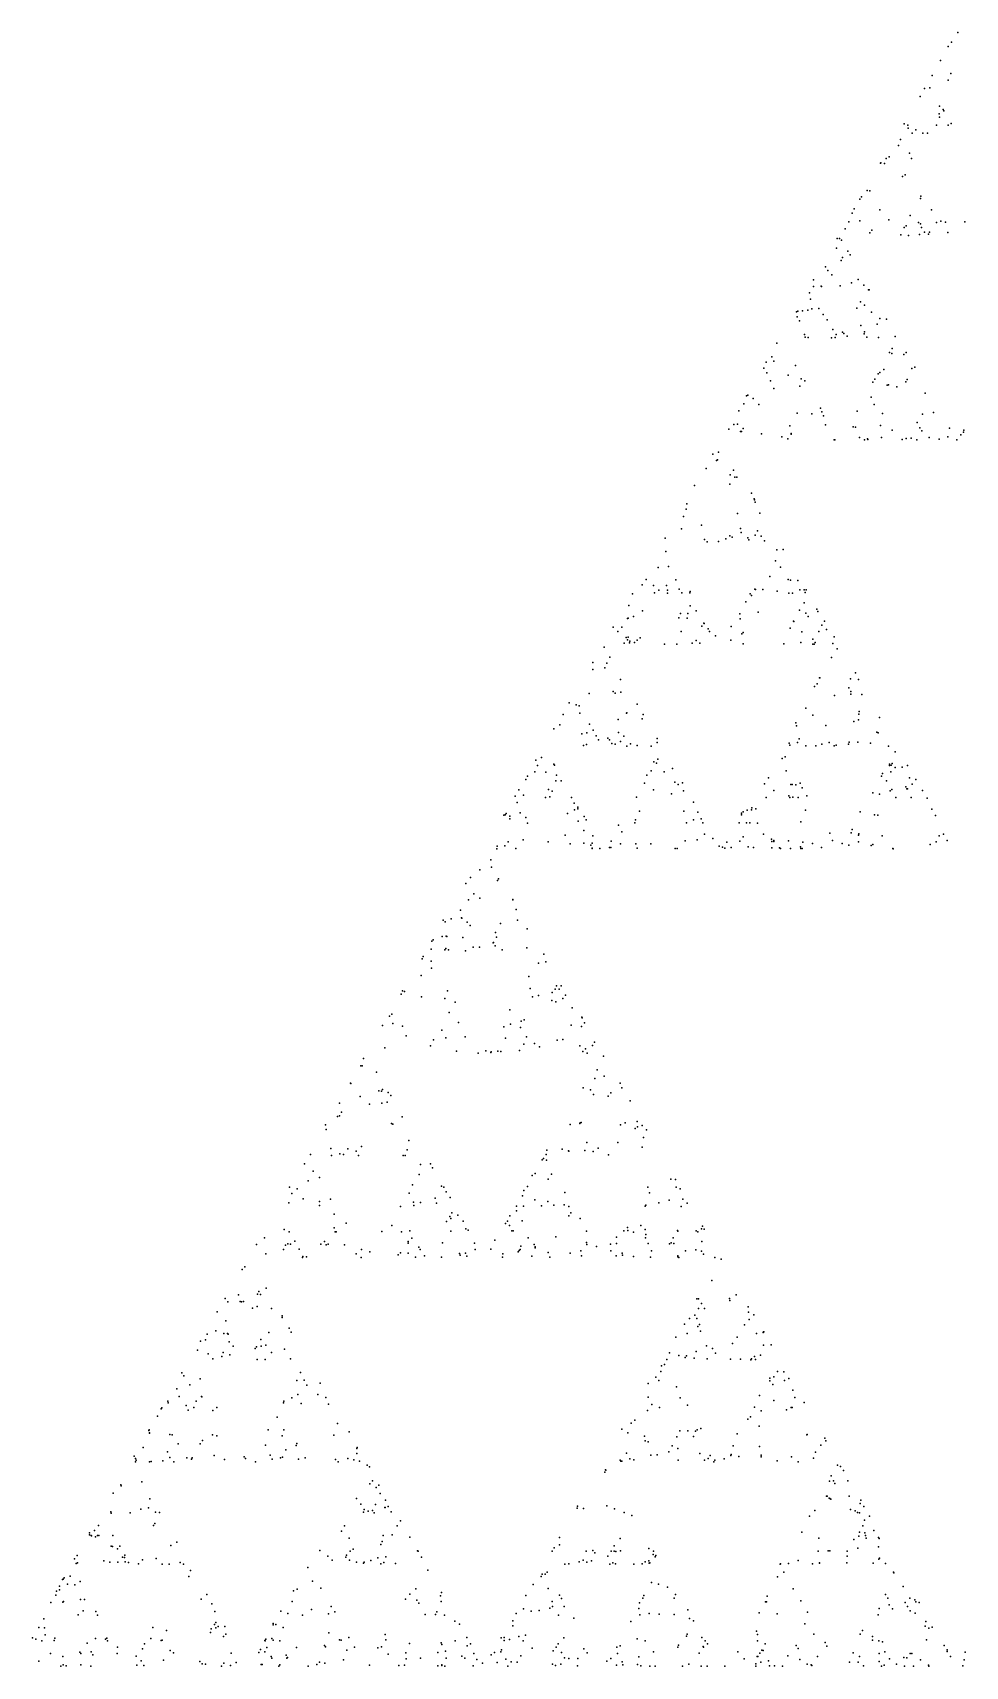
# Model space of a CAD drawing. Header units: millimetres. Extents: x -0.87 to 0.87, y -0.5 to 1.
# Drawn here: x -0.6472 to -0.5403, y -0.125 to 0.0623 of the extents above; entities that cross this region are included whole.
import ezdxf

# ---------------------------------------------------------------- set-up
doc = ezdxf.new("R2010")
doc.units = ezdxf.units.MM
doc.header["$PDSIZE"] = 1

msp = doc.modelspace()

# ---------------------------------------------------------------- linework, layer by layer
for p in [(-0.54118, 0.06232), (-0.54228, 0.06072), (-0.54188, 0.06122), (-0.54315, 0.05914), (-0.5441, 0.0574), (-0.54229, 0.05689), (-0.54195, 0.05763), (-0.5455, 0.055), (-0.54499, 0.05593), (-0.54437, 0.05601), (-0.5433, 0.053), (-0.54325, 0.05389), (-0.54325, 0.05262), (-0.54284, 0.05351), (-0.54277, 0.05335), (-0.54733, 0.05188), (-0.54691, 0.0517), (-0.54685, 0.05136), (-0.54641, 0.05081), (-0.54599, 0.05116), (-0.54519, 0.0508), (-0.54465, 0.05079), (-0.54361, 0.0517), (-0.54229, 0.05173), (-0.54194, 0.05189), (-0.54797, 0.04937), (-0.54772, 0.05005), (-0.55001, 0.04734), (-0.54998, 0.04739), (-0.54958, 0.04731), (-0.54938, 0.04789), (-0.54905, 0.0481), (-0.54672, 0.0485), (-0.54647, 0.04789), (-0.5475, 0.04583), (-0.5472, 0.04603), (-0.5524, 0.04321), (-0.55222, 0.0435), (-0.55156, 0.04421), (-0.55124, 0.0442), (-0.54544, 0.04332), (-0.54542, 0.04356), (-0.55327, 0.04163), (-0.55303, 0.04211), (-0.55012, 0.04199), (-0.54664, 0.04137), (-0.54419, 0.04202), (-0.55409, 0.03982), (-0.55367, 0.04064), (-0.5524, 0.04074), (-0.55125, 0.03935), (-0.55103, 0.03966), (-0.54907, 0.04084), (-0.54733, 0.03999), (-0.54707, 0.04017), (-0.54567, 0.04055), (-0.54546, 0.04039), (-0.54532, 0.03998), (-0.545, 0.03945), (-0.54441, 0.03943), (-0.54363, 0.04054), (-0.5431, 0.04072), (-0.54259, 0.0406), (-0.54232, 0.03942), (-0.54036, 0.04062), (-0.55509, 0.0376), (-0.555, 0.0387), (-0.55473, 0.03872), (-0.5545, 0.03852), (-0.54768, 0.03912), (-0.54683, 0.03907), (-0.54557, 0.03917), (-0.54453, 0.0392), (-0.55454, 0.03618), (-0.55439, 0.03652), (-0.55377, 0.03727), (-0.55352, 0.03685), (-0.55772, 0.03398), (-0.55632, 0.03548), (-0.55607, 0.03503), (-0.5556, 0.03456), (-0.55259, 0.03403), (-0.55815, 0.03249), (-0.55771, 0.0332), (-0.55683, 0.03324), (-0.55678, 0.0332), (-0.55464, 0.03328), (-0.55336, 0.03363), (-0.55194, 0.03338), (-0.5514, 0.03285), (-0.55134, 0.03284), (-0.55964, 0.0303), (-0.55952, 0.03039), (-0.55895, 0.03041), (-0.55836, 0.03049), (-0.55805, 0.03177), (-0.55788, 0.03067), (-0.55709, 0.03069), (-0.55658, 0.03), (-0.55274, 0.03074), (-0.55231, 0.03144), (-0.55187, 0.03106), (-0.55107, 0.03028), (-0.55959, 0.02974), (-0.55932, 0.02928), (-0.55614, 0.02939), (-0.5555, 0.02828), (-0.55227, 0.02873), (-0.55041, 0.02888), (-0.5501, 0.02955), (-0.54933, 0.02945), (-0.56192, 0.02673), (-0.55875, 0.02772), (-0.55865, 0.02742), (-0.55831, 0.02737), (-0.55564, 0.02734), (-0.55524, 0.02736), (-0.55511, 0.02772), (-0.55438, 0.02799), (-0.55422, 0.02781), (-0.55386, 0.0275), (-0.55189, 0.0278), (-0.55185, 0.02801), (-0.5516, 0.02739), (-0.55024, 0.02736), (-0.54834, 0.02749), (-0.56313, 0.02452), (-0.56312, 0.02455), (-0.56247, 0.02516), (-0.56224, 0.02465), (-0.549, 0.02563), (-0.54874, 0.02554), (-0.54869, 0.02611), (-0.54735, 0.02541), (-0.54708, 0.02565), (-0.5634, 0.02386), (-0.56304, 0.0233), (-0.56061, 0.02305), (-0.55976, 0.02414), (-0.55912, 0.02261), (-0.55067, 0.02259), (-0.5503, 0.02321), (-0.55012, 0.02337), (-0.54964, 0.02371), (-0.54696, 0.02256), (-0.54642, 0.02381), (-0.54608, 0.02396), (-0.56538, 0.02066), (-0.56523, 0.02076), (-0.56263, 0.0224), (-0.56226, 0.0215), (-0.55927, 0.02177), (-0.55871, 0.02238), (-0.5509, 0.02223), (-0.54926, 0.0219), (-0.54913, 0.02192), (-0.54815, 0.02169), (-0.54713, 0.0223), (-0.54492, 0.02098), (-0.56625, 0.01895), (-0.5657, 0.01975), (-0.56462, 0.02039), (-0.56398, 0.01968), (-0.55691, 0.01925), (-0.55674, 0.01883), (-0.55272, 0.01892), (-0.55108, 0.02052), (-0.55076, 0.01967), (-0.54397, 0.01875), (-0.56683, 0.01739), (-0.56642, 0.01744), (-0.56577, 0.01693), (-0.5604, 0.01725), (-0.55958, 0.01868), (-0.5579, 0.01862), (-0.55655, 0.01838), (-0.55634, 0.01734), (-0.55318, 0.01713), (-0.55289, 0.0171), (-0.55003, 0.01726), (-0.54981, 0.01867), (-0.54582, 0.01761), (-0.54554, 0.01699), (-0.54523, 0.01856), (-0.54214, 0.01696), (-0.56741, 0.01684), (-0.56608, 0.01658), (-0.56597, 0.01659), (-0.56365, 0.01631), (-0.56135, 0.01599), (-0.56064, 0.01576), (-0.56028, 0.01634), (-0.56027, 0.01627), (-0.55534, 0.01563), (-0.55527, 0.01563), (-0.55245, 0.01591), (-0.55185, 0.01565), (-0.55152, 0.01576), (-0.55147, 0.01568), (-0.5499, 0.01591), (-0.54868, 0.01675), (-0.54755, 0.01568), (-0.54708, 0.01579), (-0.54652, 0.01584), (-0.54588, 0.01564), (-0.5453, 0.01668), (-0.54446, 0.0159), (-0.54332, 0.01571), (-0.54232, 0.01598), (-0.54127, 0.01563), (-0.54083, 0.01619), (-0.54052, 0.0165), (-0.54049, 0.01674), (-0.56926, 0.01398), (-0.56884, 0.01325), (-0.56871, 0.01334), (-0.56858, 0.01422), (-0.57001, 0.01234), (-0.56727, 0.0116), (-0.56688, 0.01216), (-0.56673, 0.01134), (-0.56651, 0.01137), (-0.56651, 0.01137), (-0.57133, 0.01041), (-0.56731, 0.01055), (-0.5648, 0.00951), (-0.57228, 0.00767), (-0.57222, 0.00831), (-0.56449, 0.00887), (-0.56447, 0.00875), (-0.56438, 0.0085), (-0.57259, 0.00684), (-0.57054, 0.00584), (-0.56641, 0.00717), (-0.56387, 0.00721), (-0.57472, 0.00435), (-0.57283, 0.00544), (-0.57018, 0.00419), (-0.5699, 0.00392), (-0.56859, 0.00399), (-0.56776, 0.00428), (-0.5673, 0.00464), (-0.56703, 0.00449), (-0.56607, 0.00547), (-0.56601, 0.005), (-0.56524, 0.00441), (-0.5651, 0.00417), (-0.56438, 0.00471), (-0.56414, 0.00521), (-0.5637, 0.00459), (-0.56334, 0.00405), (-0.57464, 0.00284), (-0.56189, 0.00301), (-0.5612, 0.00306), (-0.57549, 0.00098), (-0.57432, 0.0011), (-0.56206, 0.00175), (-0.56148, 0.00102), (-0.57734, -0.00099), (-0.57687, -0.0004), (-0.57603, -0.00107), (-0.57542, -0.00159), (-0.57454, -0.00108), (-0.57445, -0.00162), (-0.57348, -0.00043), (-0.57311, -0.00149), (-0.57185, -0.00174), (-0.56443, -0.00149), (-0.56437, -0.00151), (-0.56352, -0.00152), (-0.56272, -0.00003), (-0.56186, -0.00173), (-0.5606, -0.00037), (-0.56034, -0.00044), (-0.55951, -0.00048), (-0.55928, -0.00158), (-0.55878, -0.00156), (-0.55853, -0.00155), (-0.57887, -0.00337), (-0.57843, -0.00203), (-0.57592, -0.00192), (-0.57445, -0.00194), (-0.5728, -0.0019), (-0.57189, -0.00193), (-0.57184, -0.00342), (-0.56547, -0.00296), (-0.56496, -0.00202), (-0.56481, -0.00222), (-0.56053, -0.00195), (-0.5601, -0.00194), (-0.55878, -0.00305), (-0.55867, -0.00189), (-0.57903, -0.00485), (-0.57894, -0.00483), (-0.57833, -0.00464), (-0.57732, -0.00397), (-0.57314, -0.00479), (-0.57293, -0.00429), (-0.5722, -0.00482), (-0.57209, -0.00428), (-0.57114, -0.00396), (-0.57026, -0.00539), (-0.57022, -0.00542), (-0.56613, -0.00431), (-0.5661, -0.00488), (-0.56404, -0.00413), (-0.55998, -0.00515), (-0.55995, -0.00521), (-0.5593, -0.00391), (-0.55859, -0.00424), (-0.55833, -0.00462), (-0.55733, -0.00377), (-0.55722, -0.00405), (-0.55677, -0.00561), (-0.55644, -0.00517), (-0.58068, -0.00583), (-0.58012, -0.00635), (-0.57967, -0.00586), (-0.57919, -0.00703), (-0.57901, -0.00729), (-0.57895, -0.00699), (-0.57877, -0.00744), (-0.57793, -0.00733), (-0.57756, -0.00707), (-0.57288, -0.00634), (-0.57114, -0.00738), (-0.57049, -0.00574), (-0.56979, -0.00604), (-0.56964, -0.00635), (-0.56894, -0.00686), (-0.56718, -0.00733), (-0.56714, -0.00576), (-0.56592, -0.0066), (-0.56575, -0.00646), (-0.56038, -0.00598), (-0.55904, -0.00638), (-0.55779, -0.00724), (-0.55709, -0.00634), (-0.5562, -0.00612), (-0.55534, -0.00694), (-0.58168, -0.00813), (-0.58106, -0.00927), (-0.57941, -0.00767), (-0.57878, -0.00766), (-0.57823, -0.0076), (-0.5748, -0.00778), (-0.57338, -0.0078), (-0.57162, -0.00767), (-0.57074, -0.00769), (-0.56576, -0.00775), (-0.5611, -0.00775), (-0.55915, -0.0076), (-0.55777, -0.00781), (-0.55764, -0.00779), (-0.55752, -0.00761), (-0.55566, -0.00932), (-0.5555, -0.00772), (-0.55498, -0.00833), (-0.583, -0.01071), (-0.58299, -0.00991), (-0.58161, -0.0105), (-0.5814, -0.00996), (-0.55291, -0.01109), (-0.57984, -0.01184), (-0.55759, -0.01265), (-0.5573, -0.01236), (-0.55702, -0.01167), (-0.55697, -0.01165), (-0.55366, -0.01282), (-0.55347, -0.01179), (-0.55254, -0.01183), (-0.58571, -0.01453), (-0.58489, -0.01476), (-0.58455, -0.01488), (-0.58341, -0.01347), (-0.58066, -0.01321), (-0.58043, -0.0134), (-0.57979, -0.0133), (-0.57793, -0.01467), (-0.5553, -0.01367), (-0.55344, -0.01352), (-0.55343, -0.01321), (-0.55215, -0.01358), (-0.5864, -0.01586), (-0.58449, -0.01571), (-0.58008, -0.01645), (-0.57913, -0.01569), (-0.5791, -0.01566), (-0.57735, -0.01637), (-0.57723, -0.01587), (-0.55975, -0.01682), (-0.5586, -0.01514), (-0.55777, -0.01595), (-0.55309, -0.01667), (-0.55256, -0.01649), (-0.5525, -0.01583), (-0.55246, -0.0155), (-0.55013, -0.01621), (-0.58745, -0.01751), (-0.58678, -0.01706), (-0.58427, -0.01806), (-0.5837, -0.01796), (-0.58336, -0.01697), (-0.58297, -0.01765), (-0.58263, -0.01832), (-0.58126, -0.01856), (-0.58006, -0.01792), (-0.57945, -0.01834), (-0.57562, -0.01863), (-0.55966, -0.01715), (-0.55935, -0.01866), (-0.55629, -0.01714), (-0.55043, -0.01788), (-0.55028, -0.01797), (-0.58405, -0.0194), (-0.58371, -0.0193), (-0.58234, -0.01875), (-0.58108, -0.01877), (-0.58082, -0.0192), (-0.58042, -0.01925), (-0.57982, -0.01894), (-0.57908, -0.01948), (-0.57866, -0.01922), (-0.57792, -0.0194), (-0.57632, -0.01951), (-0.57564, -0.01907), (-0.56049, -0.01914), (-0.56041, -0.01938), (-0.55954, -0.01906), (-0.55857, -0.01947), (-0.55745, -0.01944), (-0.55674, -0.01928), (-0.55592, -0.01906), (-0.55533, -0.01944), (-0.55512, -0.01937), (-0.5537, -0.01928), (-0.55361, -0.01903), (-0.55261, -0.01905), (-0.55118, -0.01914), (-0.54912, -0.0195), (-0.54833, -0.02016), (-0.58965, -0.02243), (-0.58953, -0.02109), (-0.58934, -0.02171), (-0.58887, -0.02079), (-0.58838, -0.02246), (-0.58746, -0.02156), (-0.5874, -0.02167), (-0.5763, -0.02234), (-0.57599, -0.02127), (-0.57571, -0.02145), (-0.57556, -0.021), (-0.57482, -0.02244), (-0.57387, -0.02205), (-0.5613, -0.02091), (-0.56097, -0.0207), (-0.56085, -0.02233), (-0.549, -0.0217), (-0.54899, -0.02157), (-0.54884, -0.02244), (-0.54882, -0.02168), (-0.54871, -0.02148), (-0.54835, -0.02193), (-0.54755, -0.02191), (-0.54695, -0.0217), (-0.59068, -0.0233), (-0.59048, -0.02292), (-0.58722, -0.02346), (-0.58714, -0.02283), (-0.58664, -0.02346), (-0.57707, -0.02374), (-0.57682, -0.0228), (-0.57358, -0.02363), (-0.57321, -0.0239), (-0.57271, -0.02369), (-0.56334, -0.02382), (-0.56288, -0.02314), (-0.56032, -0.02389), (-0.56015, -0.02387), (-0.55975, -0.02393), (-0.55924, -0.02374), (-0.559, -0.02428), (-0.5499, -0.02295), (-0.54979, -0.02261), (-0.54935, -0.02348), (-0.54711, -0.02417), (-0.54671, -0.02314), (-0.5467, -0.02313), (-0.5467, -0.02313), (-0.54639, -0.02384), (-0.54598, -0.02332), (-0.59191, -0.02523), (-0.59168, -0.02596), (-0.59149, -0.02449), (-0.59095, -0.0251), (-0.58843, -0.02539), (-0.58806, -0.02447), (-0.58794, -0.02531), (-0.58766, -0.02464), (-0.58544, -0.02537), (-0.58515, -0.02602), (-0.57798, -0.02534), (-0.57604, -0.0245), (-0.57399, -0.02495), (-0.57262, -0.02461), (-0.57146, -0.02593), (-0.56314, -0.02539), (-0.56225, -0.02458), (-0.56053, -0.0252), (-0.56041, -0.02538), (-0.56006, -0.02534), (-0.55947, -0.02537), (-0.55846, -0.02518), (-0.55092, -0.02484), (-0.55013, -0.02501), (-0.54894, -0.0246), (-0.54873, -0.02447), (-0.54829, -0.02539), (-0.54703, -0.0244), (-0.54693, -0.02438), (-0.5465, -0.02538), (-0.54523, -0.02457), (-0.54469, -0.02547), (-0.59318, -0.02742), (-0.59304, -0.02736), (-0.59292, -0.02721), (-0.59252, -0.02782), (-0.59251, -0.0275), (-0.59131, -0.02715), (-0.59068, -0.02769), (-0.58588, -0.02722), (-0.58508, -0.02679), (-0.58471, -0.02669), (-0.5847, -0.02649), (-0.584, -0.02754), (-0.58377, -0.02795), (-0.5781, -0.02795), (-0.57764, -0.02693), (-0.57256, -0.02695), (-0.57147, -0.02795), (-0.57097, -0.02706), (-0.57058, -0.02782), (-0.56597, -0.02738), (-0.56596, -0.02716), (-0.56575, -0.02703), (-0.56529, -0.02682), (-0.56481, -0.02681), (-0.56477, -0.02656), (-0.5643, -0.02667), (-0.55861, -0.02684), (-0.55235, -0.02703), (-0.55071, -0.02737), (-0.55033, -0.0274), (-0.54414, -0.02672), (-0.54371, -0.02744), (-0.59049, -0.02832), (-0.58615, -0.02969), (-0.58469, -0.02811), (-0.58401, -0.02918), (-0.58301, -0.02978), (-0.58007, -0.02855), (-0.57966, -0.0293), (-0.57819, -0.02829), (-0.57226, -0.02828), (-0.57037, -0.0283), (-0.57018, -0.0296), (-0.56623, -0.02829), (-0.56576, -0.02987), (-0.56539, -0.0283), (-0.56499, -0.02827), (-0.56411, -0.02831), (-0.56345, -0.0296), (-0.55915, -0.02818), (-0.55584, -0.02946), (-0.55339, -0.02942), (-0.55329, -0.02905), (-0.55256, -0.02969), (-0.55251, -0.02953), (-0.54984, -0.02976), (-0.54329, -0.02977), (-0.54282, -0.0296), (-0.594, -0.03125), (-0.59395, -0.03097), (-0.59309, -0.03092), (-0.59269, -0.03045), (-0.59183, -0.03121), (-0.59098, -0.03022), (-0.58813, -0.03047), (-0.58559, -0.0307), (-0.58401, -0.0306), (-0.58321, -0.03086), (-0.58309, -0.03062), (-0.58309, -0.0312), (-0.58309, -0.03123), (-0.58219, -0.03124), (-0.5811, -0.03112), (-0.58093, -0.03113), (-0.58088, -0.03039), (-0.57981, -0.0307), (-0.57808, -0.0307), (-0.5779, -0.0312), (-0.57633, -0.0307), (-0.57355, -0.03123), (-0.57333, -0.03124), (-0.57243, -0.03033), (-0.57104, -0.03022), (-0.56924, -0.03009), (-0.56852, -0.03097), (-0.56813, -0.03107), (-0.56787, -0.0312), (-0.56763, -0.03049), (-0.56714, -0.03112), (-0.56613, -0.03039), (-0.56519, -0.03104), (-0.56459, -0.03113), (-0.56253, -0.03014), (-0.5625, -0.03116), (-0.56248, -0.03041), (-0.56227, -0.03042), (-0.56226, -0.03029), (-0.56162, -0.03116), (-0.56149, -0.03121), (-0.56058, -0.03033), (-0.56033, -0.03122), (-0.55921, -0.03104), (-0.55916, -0.03121), (-0.55899, -0.03124), (-0.55894, -0.03051), (-0.55781, -0.03065), (-0.5568, -0.03111), (-0.55552, -0.0303), (-0.55444, -0.03067), (-0.55367, -0.03083), (-0.55256, -0.03048), (-0.55109, -0.03088), (-0.55092, -0.03076), (-0.54863, -0.03124), (-0.54857, -0.03125), (-0.54432, -0.03078), (-0.54366, -0.03048), (-0.54237, -0.03032), (-0.59594, -0.03368), (-0.59469, -0.03253), (-0.59462, -0.03335), (-0.59756, -0.03523), (-0.597, -0.03454), (-0.59393, -0.0349), (-0.59382, -0.03471), (-0.59726, -0.0371), (-0.59664, -0.03642), (-0.59595, -0.03692), (-0.59218, -0.03709), (-0.59216, -0.03711), (-0.59923, -0.03928), (-0.59815, -0.03829), (-0.59803, -0.03917), (-0.59802, -0.03921), (-0.59179, -0.03822), (-0.60013, -0.03945), (-0.59993, -0.03965), (-0.59741, -0.03967), (-0.59707, -0.04006), (-0.59413, -0.04086), (-0.59356, -0.03983), (-0.59161, -0.03946), (-0.59051, -0.04045), (-0.60154, -0.04276), (-0.60145, -0.04184), (-0.60131, -0.04168), (-0.60026, -0.04131), (-0.59995, -0.04285), (-0.59984, -0.04269), (-0.5998, -0.04126), (-0.59973, -0.04132), (-0.59952, -0.04283), (-0.59789, -0.04145), (-0.59758, -0.04296), (-0.59672, -0.04255), (-0.59598, -0.04255), (-0.5944, -0.04204), (-0.59439, -0.042), (-0.5942, -0.04237), (-0.59404, -0.04138), (-0.59337, -0.04285), (-0.59057, -0.0426), (-0.60254, -0.04388), (-0.60244, -0.0436), (-0.60154, -0.04416), (-0.60149, -0.04493), (-0.58923, -0.04438), (-0.58861, -0.04333), (-0.58837, -0.04424), (-0.60268, -0.04579), (-0.59032, -0.04592), (-0.60495, -0.04791), (-0.60481, -0.04756), (-0.60457, -0.04762), (-0.60261, -0.04825), (-0.59996, -0.04843), (-0.59966, -0.04755), (-0.59018, -0.04726), (-0.58992, -0.04823), (-0.58922, -0.04809), (-0.58768, -0.04865), (-0.58764, -0.04772), (-0.58732, -0.04736), (-0.58717, -0.04699), (-0.58684, -0.04735), (-0.58664, -0.04699), (-0.58645, -0.04844), (-0.58614, -0.04805), (-0.6063, -0.05047), (-0.60601, -0.05022), (-0.59947, -0.05004), (-0.59879, -0.04886), (-0.59251, -0.04974), (-0.58722, -0.0488), (-0.58538, -0.04951), (-0.58426, -0.05055), (-0.60709, -0.05152), (-0.6059, -0.0513), (-0.60481, -0.05161), (-0.6003, -0.05207), (-0.59838, -0.05116), (-0.59321, -0.05169), (-0.59244, -0.05137), (-0.59127, -0.05175), (-0.59121, -0.05101), (-0.59086, -0.05089), (-0.58548, -0.05148), (-0.58431, -0.05164), (-0.58422, -0.05064), (-0.58395, -0.05121), (-0.60684, -0.05408), (-0.60439, -0.0527), (-0.60159, -0.05386), (-0.60126, -0.05317), (-0.59985, -0.05292), (-0.59763, -0.05284), (-0.59301, -0.05299), (-0.59092, -0.05366), (-0.5906, -0.05283), (-0.58968, -0.0536), (-0.58912, -0.05395), (-0.5871, -0.05321), (-0.58645, -0.05312), (-0.58448, -0.05386), (-0.58384, -0.05419), (-0.58303, -0.05381), (-0.5828, -0.05343), (-0.60957, -0.05615), (-0.60942, -0.05615), (-0.60928, -0.05532), (-0.59863, -0.05446), (-0.59614, -0.05468), (-0.59525, -0.05444), (-0.59469, -0.05463), (-0.59465, -0.05455), (-0.59388, -0.05447), (-0.59353, -0.05449), (-0.59141, -0.05439), (-0.58413, -0.05449), (-0.58363, -0.05468), (-0.58177, -0.05503), (-0.6078, -0.05687), (-0.58275, -0.05761), (-0.58251, -0.05659), (-0.58169, -0.05734), (-0.61077, -0.05812), (-0.61072, -0.05818), (-0.60964, -0.05968), (-0.60751, -0.05902), (-0.60722, -0.05906), (-0.6071, -0.05886), (-0.60644, -0.05922), (-0.60613, -0.05954), (-0.58411, -0.05868), (-0.58327, -0.05889), (-0.58291, -0.05944), (-0.58125, -0.05961), (-0.58092, -0.05926), (-0.57987, -0.05814), (-0.57967, -0.05868), (-0.61201, -0.06043), (-0.61181, -0.06144), (-0.60859, -0.06053), (-0.60716, -0.06042), (-0.60657, -0.06033), (-0.57873, -0.06017), (-0.61362, -0.06292), (-0.61354, -0.06345), (-0.61224, -0.06197), (-0.61202, -0.06188), (-0.60607, -0.06274), (-0.60592, -0.06282), (-0.60484, -0.062), (-0.58561, -0.06287), (-0.58447, -0.06274), (-0.58446, -0.0627), (-0.58434, -0.06264), (-0.57981, -0.06292), (-0.5793, -0.0627), (-0.57815, -0.06332), (-0.57792, -0.06253), (-0.57786, -0.06314), (-0.57734, -0.06299), (-0.57685, -0.06348), (-0.60951, -0.06541), (-0.60409, -0.06471), (-0.58367, -0.06494), (-0.58013, -0.06493), (-0.57733, -0.06549), (-0.57719, -0.06437), (-0.61602, -0.0674), (-0.61535, -0.06631), (-0.61301, -0.06562), (-0.61293, -0.06641), (-0.61199, -0.06623), (-0.61158, -0.0663), (-0.61155, -0.0663), (-0.61107, -0.06565), (-0.6101, -0.06592), (-0.60984, -0.06641), (-0.60473, -0.06641), (-0.60449, -0.06641), (-0.60427, -0.06576), (-0.60159, -0.0674), (-0.58881, -0.06693), (-0.58864, -0.06676), (-0.58835, -0.06631), (-0.5883, -0.06697), (-0.58826, -0.06581), (-0.5865, -0.0657), (-0.58579, -0.0659), (-0.58576, -0.06593), (-0.5839, -0.06586), (-0.58296, -0.06597), (-0.58237, -0.06557), (-0.58119, -0.06634), (-0.61506, -0.06824), (-0.6143, -0.06895), (-0.60291, -0.0686), (-0.60274, -0.06746), (-0.60137, -0.06786), (-0.58996, -0.06871), (-0.58962, -0.06849), (-0.5881, -0.06916), (-0.58775, -0.06855), (-0.57406, -0.06914), (-0.57351, -0.06917), (-0.61777, -0.07005), (-0.6175, -0.0708), (-0.61687, -0.07025), (-0.6156, -0.06933), (-0.60403, -0.07074), (-0.60365, -0.06979), (-0.60032, -0.06996), (-0.60008, -0.07004), (-0.59982, -0.0706), (-0.59104, -0.07107), (-0.59091, -0.07043), (-0.5909, -0.07043), (-0.59047, -0.06997), (-0.58621, -0.07066), (-0.57668, -0.07006), (-0.57651, -0.07071), (-0.57343, -0.07004), (-0.573, -0.07025), (-0.61785, -0.07184), (-0.61619, -0.07141), (-0.61432, -0.07171), (-0.61431, -0.07217), (-0.61305, -0.07144), (-0.60505, -0.07226), (-0.60356, -0.07178), (-0.60349, -0.07217), (-0.60274, -0.07183), (-0.60107, -0.07133), (-0.6009, -0.07189), (-0.59936, -0.07125), (-0.59916, -0.07299), (-0.59176, -0.07279), (-0.59174, -0.07222), (-0.59093, -0.07224), (-0.58965, -0.07152), (-0.58888, -0.07221), (-0.58817, -0.07169), (-0.58745, -0.07213), (-0.58629, -0.07208), (-0.58576, -0.07226), (-0.58551, -0.07299), (-0.57698, -0.07224), (-0.57691, -0.07213), (-0.57545, -0.07184), (-0.57424, -0.07153), (-0.57289, -0.07226), (-0.57269, -0.07144), (-0.5722, -0.07188), (-0.61265, -0.07314), (-0.61265, -0.07474), (-0.61128, -0.07417), (-0.60602, -0.07446), (-0.59978, -0.07401), (-0.59939, -0.07343), (-0.59926, -0.07366), (-0.59845, -0.07327), (-0.59784, -0.07396), (-0.59754, -0.07482), (-0.59299, -0.07423), (-0.59277, -0.07395), (-0.59254, -0.07446), (-0.59249, -0.07336), (-0.59108, -0.07391), (-0.58575, -0.07334), (-0.58446, -0.07366), (-0.57901, -0.07468), (-0.57749, -0.07445), (-0.57701, -0.0749), (-0.57056, -0.07482), (-0.57041, -0.07453), (-0.57024, -0.07486), (-0.62154, -0.07665), (-0.62061, -0.07587), (-0.61838, -0.07493), (-0.61822, -0.07671), (-0.61794, -0.07655), (-0.61779, -0.07519), (-0.61763, -0.0766), (-0.61714, -0.07625), (-0.61416, -0.07661), (-0.61375, -0.07629), (-0.61355, -0.07666), (-0.61334, -0.07661), (-0.61254, -0.07517), (-0.61241, -0.07519), (-0.61146, -0.07666), (-0.60717, -0.07515), (-0.60494, -0.07517), (-0.60416, -0.07629), (-0.60414, -0.07647), (-0.60397, -0.07508), (-0.60372, -0.07589), (-0.60023, -0.07643), (-0.59925, -0.07511), (-0.5973, -0.075), (-0.59655, -0.07649), (-0.59423, -0.07613), (-0.59229, -0.07508), (-0.59213, -0.07506), (-0.59039, -0.07587), (-0.58972, -0.07665), (-0.58725, -0.07577), (-0.58371, -0.07512), (-0.58371, -0.07641), (-0.5837, -0.07665), (-0.58096, -0.07661), (-0.58029, -0.07578), (-0.58028, -0.07652), (-0.57944, -0.07505), (-0.579, -0.07503), (-0.57832, -0.0752), (-0.57696, -0.07587), (-0.57692, -0.07547), (-0.57665, -0.07653), (-0.57419, -0.07655), (-0.57401, -0.07644), (-0.57377, -0.07586), (-0.57373, -0.0765), (-0.57329, -0.07501), (-0.57327, -0.0751), (-0.57115, -0.07507), (-0.57095, -0.07517), (-0.5705, -0.07629), (-0.62047, -0.07772), (-0.61845, -0.0772), (-0.61666, -0.07717), (-0.61626, -0.07812), (-0.61624, -0.07801), (-0.6158, -0.07803), (-0.61013, -0.0777), (-0.60955, -0.07812), (-0.60951, -0.0772), (-0.60855, -0.07749), (-0.60531, -0.07782), (-0.60504, -0.07757), (-0.60416, -0.07762), (-0.6033, -0.07809), (-0.60295, -0.07693), (-0.60279, -0.07721), (-0.6023, -0.07792), (-0.60032, -0.07807), (-0.59826, -0.07765), (-0.59819, -0.07785), (-0.59759, -0.07763), (-0.59742, -0.07798), (-0.59646, -0.07721), (-0.59467, -0.07718), (-0.59335, -0.07807), (-0.59331, -0.07771), (-0.59157, -0.07748), (-0.59142, -0.07732), (-0.59131, -0.0772), (-0.59124, -0.07682), (-0.58998, -0.07798), (-0.58962, -0.07701), (-0.58961, -0.0769), (-0.58812, -0.07754), (-0.58792, -0.07808), (-0.58558, -0.07763), (-0.58436, -0.07737), (-0.58428, -0.07794), (-0.58259, -0.07687), (-0.58094, -0.07737), (-0.58031, -0.07793), (-0.57963, -0.07761), (-0.57959, -0.07787), (-0.57834, -0.07801), (-0.5764, -0.07807), (-0.57628, -0.07735), (-0.57326, -0.07792), (-0.57325, -0.07803), (-0.57315, -0.07812), (-0.57239, -0.07734), (-0.5712, -0.07723), (-0.57055, -0.07739), (-0.57032, -0.07774), (-0.56902, -0.07812), (-0.56827, -0.0783), (-0.62319, -0.07949), (-0.62287, -0.07921), (-0.62142, -0.08233), (-0.62127, -0.08202), (-0.62109, -0.08236), (-0.62043, -0.08165), (-0.56935, -0.08075), (-0.56655, -0.08239), (-0.62514, -0.08284), (-0.62484, -0.0832), (-0.62361, -0.08242), (-0.62342, -0.08316), (-0.62327, -0.08321), (-0.62304, -0.08317), (-0.62199, -0.08392), (-0.62145, -0.08373), (-0.61981, -0.08398), (-0.57106, -0.08288), (-0.57089, -0.08396), (-0.57087, -0.08288), (-0.57053, -0.0834), (-0.5702, -0.08398), (-0.56735, -0.08284), (-0.56728, -0.08306), (-0.5652, -0.08378), (-0.62606, -0.08437), (-0.62504, -0.08537), (-0.61861, -0.08483), (-0.61858, -0.08499), (-0.5725, -0.08576), (-0.57191, -0.0851), (-0.57131, -0.08472), (-0.57107, -0.0851), (-0.57095, -0.08605), (-0.57077, -0.08581), (-0.5656, -0.08586), (-0.56516, -0.08439), (-0.56508, -0.08524), (-0.56456, -0.0847), (-0.62797, -0.08773), (-0.62737, -0.08757), (-0.6272, -0.0869), (-0.6262, -0.08655), (-0.62529, -0.08682), (-0.62485, -0.08685), (-0.62479, -0.08691), (-0.62466, -0.0878), (-0.62105, -0.08753), (-0.62012, -0.08672), (-0.61778, -0.08624), (-0.61756, -0.08668), (-0.57348, -0.08726), (-0.5722, -0.08682), (-0.57065, -0.08656), (-0.56699, -0.08799), (-0.56646, -0.08727), (-0.56423, -0.08682), (-0.56348, -0.08673), (-0.56344, -0.08664), (-0.56341, -0.08666), (-0.62831, -0.08873), (-0.62707, -0.08917), (-0.62656, -0.08973), (-0.62552, -0.08948), (-0.62535, -0.08901), (-0.62459, -0.08927), (-0.6242, -0.0883), (-0.62168, -0.08855), (-0.62153, -0.08835), (-0.62148, -0.08982), (-0.62102, -0.0883), (-0.62053, -0.08981), (-0.62046, -0.08818), (-0.6198, -0.08902), (-0.61834, -0.08865), (-0.61765, -0.08975), (-0.5745, -0.08982), (-0.57419, -0.08904), (-0.57313, -0.08937), (-0.57241, -0.0896), (-0.57225, -0.08938), (-0.5714, -0.08966), (-0.57117, -0.08891), (-0.56995, -0.08826), (-0.56991, -0.08975), (-0.56927, -0.08856), (-0.56893, -0.08909), (-0.56723, -0.08978), (-0.56606, -0.08977), (-0.56488, -0.08984), (-0.56482, -0.08974), (-0.56446, -0.08948), (-0.56435, -0.08983), (-0.56377, -0.08933), (-0.56343, -0.08818), (-0.56257, -0.08812), (-0.63008, -0.09133), (-0.62985, -0.0917), (-0.6165, -0.09131), (-0.57522, -0.09121), (-0.57513, -0.09055), (-0.57478, -0.09039), (-0.56185, -0.09119), (-0.5611, -0.09125), (-0.63067, -0.0932), (-0.62918, -0.09272), (-0.62799, -0.09202), (-0.61691, -0.09222), (-0.61609, -0.0922), (-0.61578, -0.09275), (-0.61425, -0.09252), (-0.57666, -0.09258), (-0.57579, -0.09186), (-0.57543, -0.09221), (-0.57342, -0.09295), (-0.56272, -0.09195), (-0.56272, -0.09227), (-0.56236, -0.09268), (-0.56226, -0.09181), (-0.56103, -0.09223), (-0.56054, -0.092), (-0.56008, -0.09332), (-0.63246, -0.09546), (-0.63237, -0.09537), (-0.63168, -0.09458), (-0.63165, -0.09478), (-0.63039, -0.09407), (-0.62958, -0.09511), (-0.62871, -0.09533), (-0.62847, -0.09458), (-0.62785, -0.09407), (-0.62782, -0.0941), (-0.62608, -0.09534), (-0.61845, -0.09477), (-0.61842, -0.09458), (-0.6175, -0.09422), (-0.61682, -0.09382), (-0.61642, -0.09487), (-0.6145, -0.09384), (-0.61361, -0.09418), (-0.6133, -0.09495), (-0.57665, -0.09415), (-0.57622, -0.09496), (-0.57537, -0.09533), (-0.57297, -0.09423), (-0.57215, -0.09505), (-0.56448, -0.09529), (-0.56391, -0.09394), (-0.56225, -0.09452), (-0.56026, -0.09533), (-0.56015, -0.09531), (-0.55984, -0.09418), (-0.55877, -0.09474), (-0.63288, -0.09633), (-0.62935, -0.09561), (-0.62654, -0.09565), (-0.61918, -0.09643), (-0.61227, -0.09715), (-0.57862, -0.09711), (-0.57817, -0.09678), (-0.57672, -0.09565), (-0.56524, -0.09667), (-0.56492, -0.09639), (-0.56369, -0.0957), (-0.5608, -0.09558), (-0.63389, -0.09796), (-0.63385, -0.09789), (-0.63379, -0.09823), (-0.63379, -0.09826), (-0.63146, -0.09843), (-0.63122, -0.09844), (-0.62773, -0.09909), (-0.62658, -0.09847), (-0.6261, -0.09859), (-0.62021, -0.09787), (-0.61859, -0.09856), (-0.6184, -0.09789), (-0.61266, -0.09851), (-0.61092, -0.09813), (-0.57968, -0.09782), (-0.57898, -0.09822), (-0.57708, -0.09861), (-0.57701, -0.09916), (-0.57664, -0.09925), (-0.57338, -0.0987), (-0.57304, -0.098), (-0.5721, -0.09798), (-0.57146, -0.09863), (-0.57122, -0.09803), (-0.57103, -0.0979), (-0.57062, -0.09772), (-0.56645, -0.09836), (-0.56392, -0.09748), (-0.55847, -0.09845), (-0.55843, -0.09842), (-0.5564, -0.09885), (-0.55631, -0.09915), (-0.63557, -0.10092), (-0.63452, -0.09991), (-0.63173, -0.10041), (-0.63147, -0.10107), (-0.63053, -0.09949), (-0.62952, -0.10109), (-0.62892, -0.1011), (-0.62801, -0.09947), (-0.62639, -0.10082), (-0.62295, -0.10097), (-0.62049, -0.09966), (-0.61996, -0.10077), (-0.61879, -0.10109), (-0.61857, -0.10101), (-0.61819, -0.10018), (-0.61699, -0.09969), (-0.61692, -0.09945), (-0.61596, -0.1011), (-0.61004, -0.10058), (-0.61003, -0.10002), (-0.61002, -0.0999), (-0.57915, -0.10054), (-0.57913, -0.10055), (-0.57634, -0.10078), (-0.57564, -0.10074), (-0.57428, -0.10042), (-0.5739, -0.0997), (-0.57324, -0.10002), (-0.57073, -0.10059), (-0.56956, -0.10082), (-0.56719, -0.10081), (-0.56714, -0.1007), (-0.56692, -0.09972), (-0.56627, -0.10094), (-0.5639, -0.09981), (-0.56371, -0.10098), (-0.5637, -0.1008), (-0.56022, -0.10096), (-0.55771, -0.10115), (-0.55746, -0.10046), (-0.55687, -0.09965), (-0.63542, -0.10156), (-0.63539, -0.10117), (-0.63531, -0.10138), (-0.63381, -0.10155), (-0.63362, -0.10152), (-0.63226, -0.10143), (-0.63101, -0.10156), (-0.62899, -0.10124), (-0.62519, -0.10128), (-0.62281, -0.10118), (-0.62166, -0.10156), (-0.61973, -0.10123), (-0.61672, -0.10124), (-0.61247, -0.10128), (-0.61218, -0.10154), (-0.61106, -0.10116), (-0.61037, -0.10133), (-0.60972, -0.10149), (-0.60887, -0.10193), (-0.6086, -0.10213), (-0.58161, -0.10273), (-0.58154, -0.10248), (-0.58152, -0.10252), (-0.57988, -0.10137), (-0.5798, -0.10148), (-0.57969, -0.10147), (-0.57877, -0.1012), (-0.5783, -0.10133), (-0.5732, -0.10138), (-0.57021, -0.10138), (-0.56979, -0.10117), (-0.56914, -0.10154), (-0.56903, -0.10138), (-0.56795, -0.10119), (-0.56186, -0.10143), (-0.55946, -0.10156), (-0.55494, -0.10192), (-0.55463, -0.1021), (-0.55427, -0.10256), (-0.63707, -0.10419), (-0.63704, -0.10431), (-0.63467, -0.10384), (-0.60856, -0.10408), (-0.60826, -0.10372), (-0.60781, -0.10449), (-0.60751, -0.10424), (-0.55588, -0.10375), (-0.5557, -0.10314), (-0.55541, -0.10373), (-0.55527, -0.10404), (-0.55377, -0.10373), (-0.63795, -0.10514), (-0.63375, -0.10581), (-0.61007, -0.10575), (-0.60958, -0.10639), (-0.60791, -0.10645), (-0.60737, -0.10518), (-0.60675, -0.10596), (-0.60645, -0.10667), (-0.58474, -0.10664), (-0.58139, -0.10661), (-0.5562, -0.10549), (-0.55613, -0.10549), (-0.5559, -0.10572), (-0.55582, -0.10577), (-0.55572, -0.10583), (-0.55362, -0.10548), (-0.55236, -0.10632), (-0.55229, -0.10595), (-0.55192, -0.10666), (-0.63824, -0.10729), (-0.63818, -0.10742), (-0.63602, -0.1074), (-0.63478, -0.10698), (-0.6339, -0.10684), (-0.63319, -0.10861), (-0.6331, -0.10733), (-0.63264, -0.10736), (-0.60926, -0.10732), (-0.60921, -0.10703), (-0.60875, -0.10719), (-0.60826, -0.10714), (-0.60805, -0.10739), (-0.60684, -0.10677), (-0.6068, -0.10677), (-0.6061, -0.1073), (-0.60505, -0.1083), (-0.58478, -0.10687), (-0.58406, -0.10692), (-0.58052, -0.10696), (-0.57939, -0.10736), (-0.57852, -0.10771), (-0.55818, -0.10779), (-0.55756, -0.10714), (-0.55345, -0.10701), (-0.55295, -0.10716), (-0.55265, -0.10737), (-0.55243, -0.10741), (-0.55185, -0.10824), (-0.55128, -0.10778), (-0.64069, -0.10991), (-0.64067, -0.10968), (-0.64047, -0.10998), (-0.64046, -0.11004), (-0.64009, -0.10942), (-0.63997, -0.11016), (-0.63976, -0.10998), (-0.63964, -0.10884), (-0.63959, -0.11), (-0.638, -0.10998), (-0.63333, -0.10886), (-0.6118, -0.10952), (-0.61146, -0.10889), (-0.61092, -0.11032), (-0.60702, -0.10998), (-0.606, -0.10992), (-0.60541, -0.10889), (-0.60396, -0.11018), (-0.58681, -0.11022), (-0.57988, -0.11035), (-0.55903, -0.10961), (-0.5571, -0.11032), (-0.55307, -0.11044), (-0.55251, -0.11007), (-0.55245, -0.10961), (-0.55206, -0.10888), (-0.55182, -0.10971), (-0.55174, -0.10998), (-0.55167, -0.1103), (-0.55078, -0.10943), (-0.55024, -0.11021), (-0.55018, -0.11035), (-0.64208, -0.11231), (-0.63819, -0.11124), (-0.63804, -0.11127), (-0.63748, -0.11153), (-0.63721, -0.11122), (-0.63664, -0.11227), (-0.63137, -0.11115), (-0.63067, -0.11077), (-0.61428, -0.11172), (-0.61338, -0.11236), (-0.61121, -0.11227), (-0.61081, -0.11179), (-0.61046, -0.11156), (-0.60728, -0.11103), (-0.60714, -0.1107), (-0.60307, -0.11175), (-0.60301, -0.1118), (-0.58766, -0.11179), (-0.58743, -0.11143), (-0.5868, -0.11105), (-0.58375, -0.11179), (-0.58301, -0.1117), (-0.58278, -0.11199), (-0.58129, -0.11236), (-0.5809, -0.11181), (-0.58055, -0.1118), (-0.58054, -0.11119), (-0.58036, -0.11182), (-0.57981, -0.11174), (-0.57656, -0.11149), (-0.57607, -0.11216), (-0.57606, -0.1118), (-0.57577, -0.11231), (-0.55718, -0.1118), (-0.55603, -0.11175), (-0.55582, -0.11175), (-0.55384, -0.11181), (-0.55383, -0.11236), (-0.55263, -0.11144), (-0.55027, -0.1113), (-0.64239, -0.11266), (-0.64219, -0.11322), (-0.64204, -0.11315), (-0.63902, -0.11291), (-0.63834, -0.11307), (-0.63744, -0.11306), (-0.6369, -0.11249), (-0.63665, -0.11254), (-0.63657, -0.11302), (-0.63621, -0.11309), (-0.63506, -0.11325), (-0.63459, -0.11279), (-0.63303, -0.11263), (-0.63234, -0.11328), (-0.63156, -0.11327), (-0.63027, -0.11309), (-0.62991, -0.11328), (-0.6291, -0.114), (-0.61566, -0.11365), (-0.61288, -0.11284), (-0.6113, -0.1125), (-0.61088, -0.11283), (-0.61007, -0.11307), (-0.60926, -0.11316), (-0.60921, -0.11304), (-0.60843, -0.11287), (-0.60765, -0.11257), (-0.6073, -0.11326), (-0.60695, -0.1131), (-0.60671, -0.11246), (-0.60559, -0.11321), (-0.60261, -0.1125), (-0.60191, -0.11397), (-0.58823, -0.11419), (-0.5862, -0.11327), (-0.58574, -0.11325), (-0.58455, -0.11303), (-0.58412, -0.11281), (-0.58369, -0.11307), (-0.58314, -0.1129), (-0.58103, -0.11328), (-0.58071, -0.11314), (-0.58041, -0.11326), (-0.57831, -0.11327), (-0.57733, -0.11325), (-0.577, -0.113), (-0.57657, -0.1129), (-0.57652, -0.11318), (-0.57648, -0.11314), (-0.57585, -0.11243), (-0.56154, -0.11328), (-0.5615, -0.11323), (-0.5611, -0.11419), (-0.56056, -0.11321), (-0.55947, -0.11288), (-0.55783, -0.11323), (-0.55703, -0.11319), (-0.55701, -0.11312), (-0.55387, -0.11315), (-0.55087, -0.11317), (-0.55023, -0.1127), (-0.55016, -0.11261), (-0.54945, -0.11321), (-0.54852, -0.11419), (-0.64411, -0.11582), (-0.64377, -0.11504), (-0.64369, -0.11501), (-0.64358, -0.11484), (-0.64319, -0.11557), (-0.64291, -0.11467), (-0.64236, -0.11564), (-0.64173, -0.11529), (-0.62929, -0.1147), (-0.61512, -0.11522), (-0.61417, -0.11602), (-0.60327, -0.11613), (-0.58982, -0.11561), (-0.5889, -0.1147), (-0.58881, -0.11443), (-0.58844, -0.11444), (-0.58812, -0.11607), (-0.57627, -0.11537), (-0.57548, -0.11557), (-0.57445, -0.11592), (-0.56184, -0.11473), (-0.56003, -0.11613), (-0.54851, -0.11428), (-0.54744, -0.11584), (-0.6451, -0.11768), (-0.64455, -0.11685), (-0.64446, -0.11638), (-0.64413, -0.11621), (-0.64373, -0.11764), (-0.64366, -0.11758), (-0.6417, -0.11735), (-0.64126, -0.11734), (-0.62788, -0.11731), (-0.62723, -0.11678), (-0.62665, -0.11783), (-0.61744, -0.11757), (-0.61731, -0.11633), (-0.61689, -0.11615), (-0.60445, -0.11729), (-0.60398, -0.11671), (-0.60318, -0.1174), (-0.60295, -0.11777), (-0.60044, -0.1169), (-0.60038, -0.11758), (-0.60033, -0.11652), (-0.59069, -0.11686), (-0.58766, -0.11755), (-0.58682, -0.11683), (-0.5866, -0.11721), (-0.57764, -0.11771), (-0.57728, -0.1172), (-0.57716, -0.11689), (-0.57368, -0.1172), (-0.57353, -0.11676), (-0.5632, -0.11761), (-0.56309, -0.11762), (-0.56302, -0.11694), (-0.55915, -0.11748), (-0.54944, -0.11675), (-0.54918, -0.1172), (-0.54903, -0.11795), (-0.54719, -0.11768), (-0.54667, -0.11717), (-0.54609, -0.11738), (-0.54598, -0.1176), (-0.5456, -0.11768), (-0.6459, -0.11956), (-0.64196, -0.11909), (-0.6414, -0.11865), (-0.63995, -0.11872), (-0.63977, -0.11912), (-0.62632, -0.11872), (-0.61874, -0.11867), (-0.61793, -0.11896), (-0.61626, -0.11912), (-0.61525, -0.1185), (-0.61327, -0.11898), (-0.61298, -0.11815), (-0.61257, -0.11877), (-0.6022, -0.11907), (-0.60104, -0.11905), (-0.60087, -0.11875), (-0.60001, -0.11912), (-0.59882, -0.11981), (-0.59218, -0.1198), (-0.59178, -0.11896), (-0.59094, -0.1184), (-0.59006, -0.11869), (-0.58913, -0.11859), (-0.58794, -0.11832), (-0.58762, -0.11814), (-0.58694, -0.11913), (-0.58629, -0.11813), (-0.58516, -0.11948), (-0.57865, -0.11986), (-0.57772, -0.11838), (-0.5776, -0.11911), (-0.57653, -0.11894), (-0.57539, -0.119), (-0.57366, -0.11907), (-0.57209, -0.11854), (-0.5719, -0.1195), (-0.57146, -0.1198), (-0.56393, -0.11886), (-0.56187, -0.11897), (-0.55838, -0.1188), (-0.55029, -0.11909), (-0.55017, -0.11838), (-0.54867, -0.1184), (-0.54692, -0.11814), (-0.54663, -0.11865), (-0.54605, -0.11892), (-0.54484, -0.11986), (-0.64719, -0.12174), (-0.64648, -0.12055), (-0.64585, -0.1206), (-0.64574, -0.12139), (-0.63341, -0.12056), (-0.63187, -0.12088), (-0.62681, -0.12113), (-0.62673, -0.1207), (-0.62634, -0.12021), (-0.62621, -0.11998), (-0.62619, -0.1206), (-0.62594, -0.12043), (-0.62533, -0.12157), (-0.62517, -0.12042), (-0.62506, -0.12131), (-0.61962, -0.12023), (-0.61961, -0.1201), (-0.61934, -0.12019), (-0.61848, -0.12053), (-0.61326, -0.12116), (-0.61096, -0.12168), (-0.60678, -0.12134), (-0.59829, -0.12017), (-0.59743, -0.1217), (-0.59351, -0.12174), (-0.59317, -0.12169), (-0.59217, -0.12035), (-0.59147, -0.12157), (-0.59072, -0.12142), (-0.58631, -0.12172), (-0.57226, -0.12156), (-0.57218, -0.12133), (-0.57052, -0.1217), (-0.56425, -0.12096), (-0.56414, -0.12134), (-0.5587, -0.12014), (-0.55768, -0.12133), (-0.55235, -0.12133), (-0.5521, -0.12089), (-0.55093, -0.12159), (-0.54491, -0.12038), (-0.54449, -0.12061), (-0.54411, -0.12051), (-0.64682, -0.12188), (-0.64615, -0.12206), (-0.64516, -0.12353), (-0.64474, -0.12204), (-0.64464, -0.12178), (-0.64179, -0.12339), (-0.64167, -0.12353), (-0.64093, -0.12234), (-0.6405, -0.12332), (-0.64, -0.12179), (-0.63884, -0.12189), (-0.63869, -0.12178), (-0.63861, -0.12207), (-0.6375, -0.12353), (-0.63746, -0.1228), (-0.63461, -0.123), (-0.63437, -0.12241), (-0.63363, -0.12179), (-0.63248, -0.12204), (-0.63234, -0.12199), (-0.63145, -0.12317), (-0.63105, -0.12344), (-0.62443, -0.1235), (-0.62128, -0.12343), (-0.62107, -0.12307), (-0.62059, -0.12335), (-0.62058, -0.12203), (-0.62053, -0.12206), (-0.62046, -0.12189), (-0.62036, -0.12285), (-0.61977, -0.12181), (-0.61963, -0.12201), (-0.61887, -0.12207), (-0.61694, -0.12283), (-0.61375, -0.12261), (-0.61363, -0.12276), (-0.61203, -0.12197), (-0.61184, -0.12201), (-0.61118, -0.12316), (-0.61031, -0.12279), (-0.60765, -0.12289), (-0.6072, -0.12277), (-0.60672, -0.12197), (-0.60643, -0.12362), (-0.60442, -0.12344), (-0.604, -0.12239), (-0.60077, -0.12342), (-0.60038, -0.12229), (-0.60029, -0.1225), (-0.59988, -0.12326), (-0.59879, -0.12206), (-0.5974, -0.12264), (-0.59701, -0.12241), (-0.59662, -0.12352), (-0.59426, -0.12343), (-0.59352, -0.12333), (-0.59345, -0.12311), (-0.59314, -0.12202), (-0.59253, -0.12192), (-0.59099, -0.12206), (-0.58994, -0.1229), (-0.58754, -0.12323), (-0.58721, -0.1228), (-0.58698, -0.12243), (-0.58659, -0.1234), (-0.58401, -0.12298), (-0.58366, -0.12344), (-0.58026, -0.1228), (-0.58016, -0.12351), (-0.57987, -0.12265), (-0.57792, -0.12185), (-0.57699, -0.12207), (-0.57605, -0.12335), (-0.57326, -0.1228), (-0.57316, -0.12258), (-0.5708, -0.12348), (-0.57036, -0.12271), (-0.57031, -0.12279), (-0.57011, -0.12206), (-0.56986, -0.12243), (-0.56638, -0.12334), (-0.56412, -0.12206), (-0.56385, -0.12348), (-0.56362, -0.12316), (-0.56346, -0.12318), (-0.56326, -0.12242), (-0.55969, -0.12262), (-0.55948, -0.12294), (-0.55638, -0.12226), (-0.55619, -0.12267), (-0.55316, -0.12345), (-0.55093, -0.122), (-0.55021, -0.12207), (-0.55019, -0.12353), (-0.5498, -0.1222), (-0.54952, -0.12335), (-0.54662, -0.12353), (-0.54644, -0.12353), (-0.54477, -0.12197), (-0.54275, -0.12261), (-0.54239, -0.12329), (-0.54238, -0.12309), (-0.54031, -0.12337), (-0.64648, -0.12441), (-0.64396, -0.125), (-0.64375, -0.12388), (-0.64371, -0.12483), (-0.64335, -0.12495), (-0.64168, -0.12482), (-0.64052, -0.12498), (-0.6403, -0.12369), (-0.63531, -0.12384), (-0.63526, -0.12486), (-0.63477, -0.12436), (-0.63443, -0.1249), (-0.63218, -0.12428), (-0.62802, -0.12443), (-0.62777, -0.12472), (-0.62737, -0.12477), (-0.62553, -0.125), (-0.62529, -0.12463), (-0.62451, -0.1249), (-0.62386, -0.12458), (-0.621, -0.12479), (-0.62088, -0.1248), (-0.61987, -0.12386), (-0.61978, -0.12408), (-0.61896, -0.125), (-0.61886, -0.12481), (-0.61814, -0.12371), (-0.61806, -0.12406), (-0.61798, -0.12397), (-0.61562, -0.125), (-0.61462, -0.1248), (-0.6143, -0.12454), (-0.6137, -0.12463), (-0.61158, -0.12426), (-0.60859, -0.12488), (-0.60522, -0.1249), (-0.60458, -0.12485), (-0.6044, -0.12415), (-0.60276, -0.12406), (-0.60075, -0.12494), (-0.60031, -0.12482), (-0.6003, -0.12492), (-0.59996, -0.12497), (-0.5998, -0.12405), (-0.59799, -0.12384), (-0.59768, -0.12407), (-0.59672, -0.12495), (-0.59628, -0.12421), (-0.59562, -0.12463), (-0.59463, -0.12368), (-0.59397, -0.12456), (-0.59297, -0.12418), (-0.59272, -0.12499), (-0.59234, -0.12449), (-0.59166, -0.12452), (-0.59126, -0.1238), (-0.58763, -0.12477), (-0.58726, -0.12491), (-0.58668, -0.12474), (-0.58625, -0.12403), (-0.58576, -0.12412), (-0.58475, -0.12494), (-0.58471, -0.1241), (-0.5814, -0.12439), (-0.58092, -0.12411), (-0.58028, -0.12485), (-0.57964, -0.12447), (-0.57955, -0.12481), (-0.57788, -0.1248), (-0.57773, -0.1239), (-0.57749, -0.12494), (-0.57645, -0.12499), (-0.57586, -0.12497), (-0.57271, -0.12499), (-0.57199, -0.12476), (-0.57059, -0.12498), (-0.56988, -0.12497), (-0.56785, -0.125), (-0.56566, -0.12415), (-0.56433, -0.125), (-0.5643, -0.12471), (-0.56417, -0.12387), (-0.56408, -0.12389), (-0.56376, -0.12451), (-0.56288, -0.12437), (-0.56275, -0.12496), (-0.56216, -0.12493), (-0.56126, -0.12497), (-0.56063, -0.12379), (-0.55928, -0.12421), (-0.55843, -0.12477), (-0.55798, -0.12482), (-0.55788, -0.12489), (-0.55725, -0.12387), (-0.5536, -0.12451), (-0.55259, -0.12454), (-0.55243, -0.12389), (-0.55198, -0.12494), (-0.5502, -0.12445), (-0.5499, -0.12498), (-0.54961, -0.12485), (-0.54959, -0.12488), (-0.54901, -0.12415), (-0.54819, -0.12475), (-0.54735, -0.12398), (-0.54726, -0.125), (-0.54702, -0.12403), (-0.54624, -0.12499), (-0.54545, -0.12425), (-0.54453, -0.12485), (-0.54448, -0.12499), (-0.54202, -0.12387), (-0.54059, -0.12495), (-0.54045, -0.12426)]:
    msp.add_point(p)

doc.saveas('drawing.dxf')
